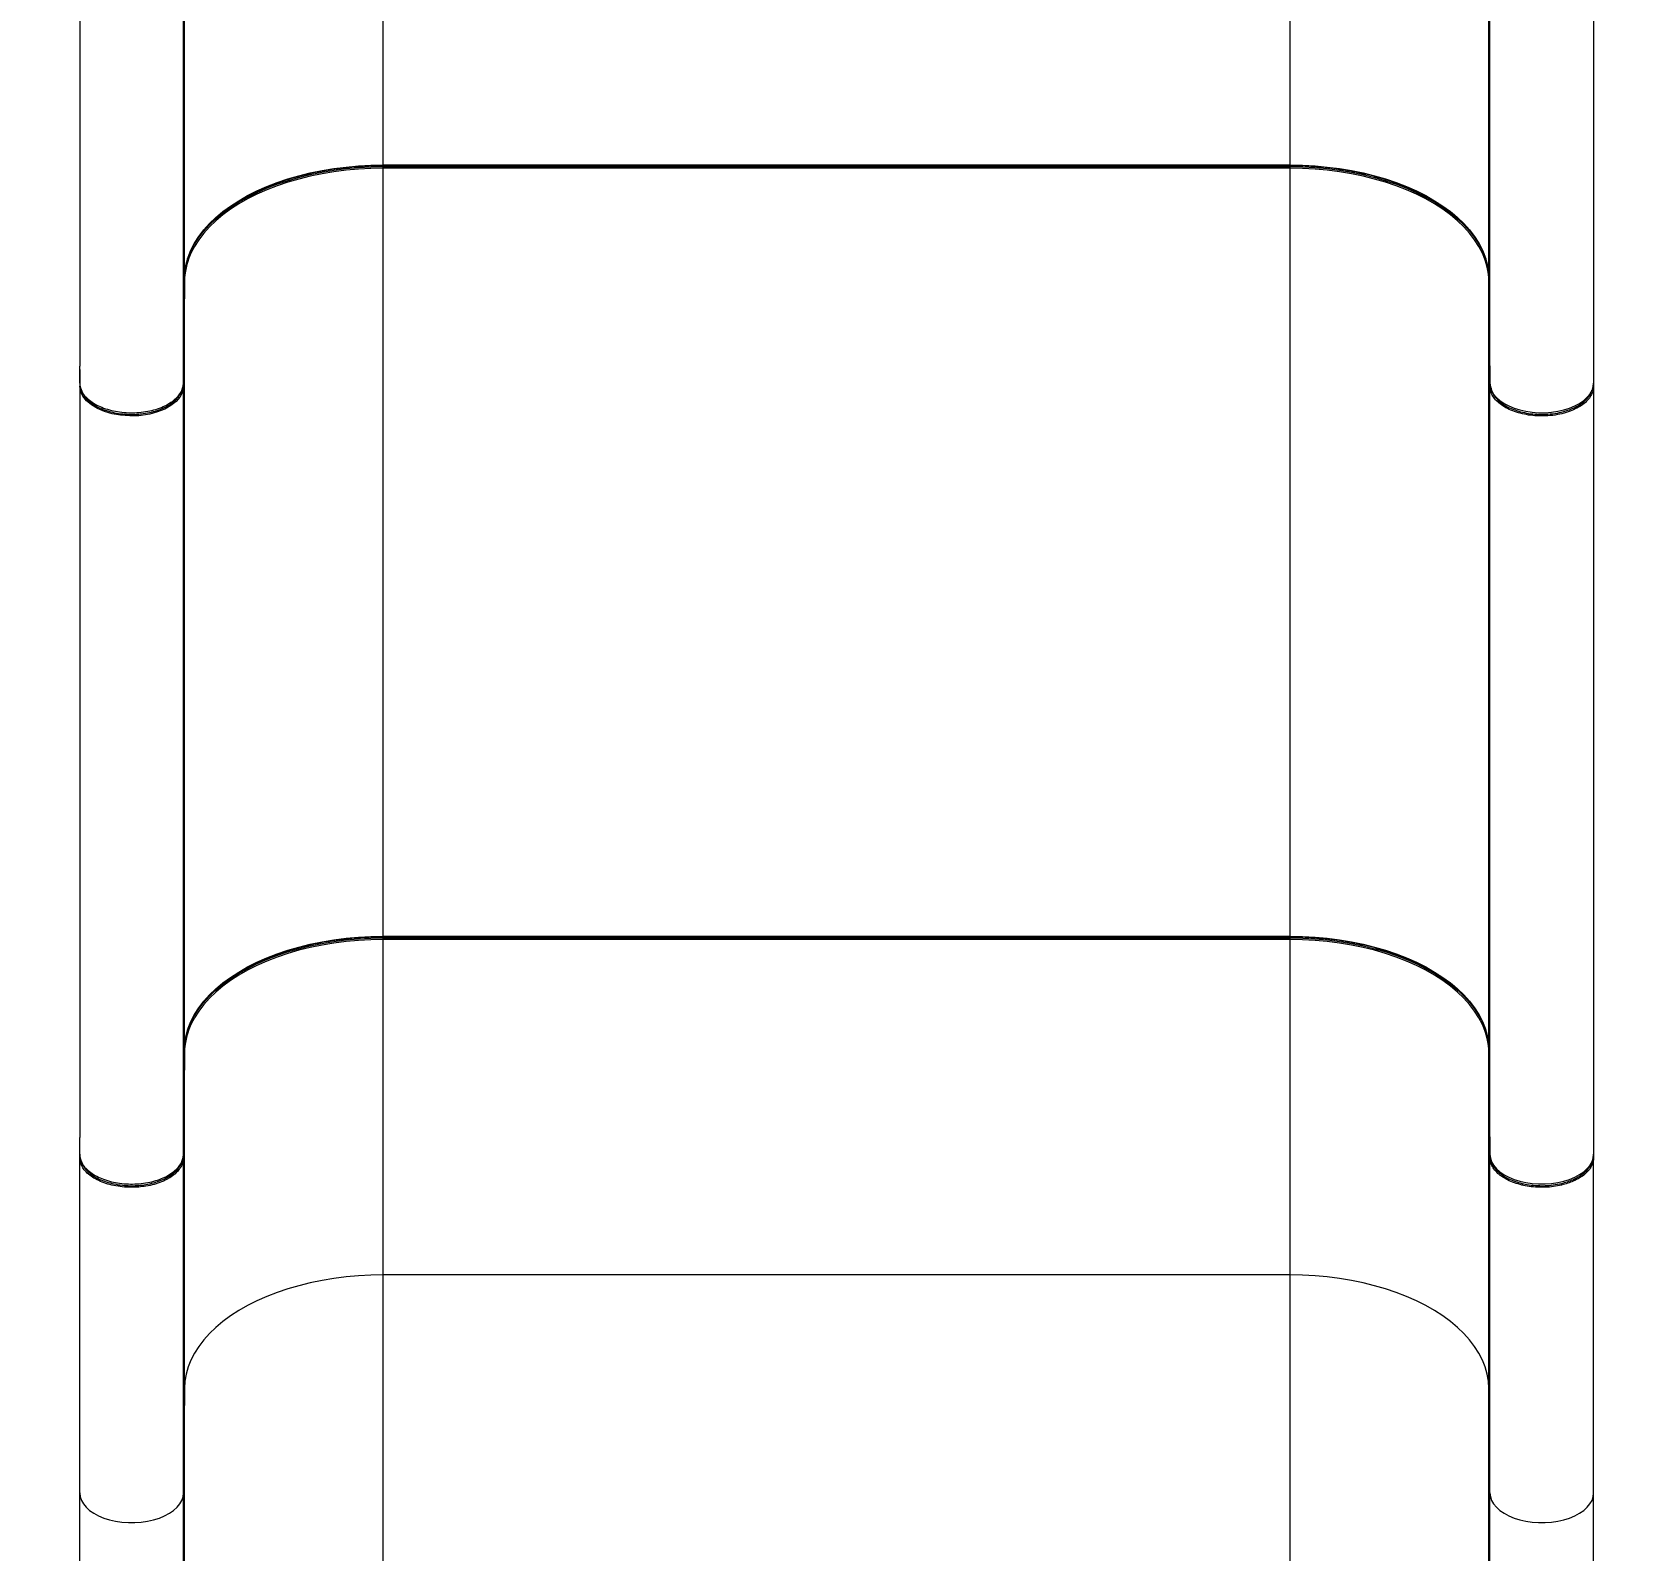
# Model space of a CAD drawing. Header units: millimetres. Extents: x -6600 to 7025, y -6221 to 3623.
# Drawn here: x -2988 to -2251, y -2333 to -1630 of the extents above; entities that cross this region are included whole.
import ezdxf

# ---------------------------------------------------------------- set-up
doc = ezdxf.new("R2010")
doc.units = ezdxf.units.MM
for name, color, linetype in [('DIKOM_ОБЪЕКТ', 7, 'Continuous'), ('DIKOM_РАЗМЕР_ЗОНА', 7, 'Continuous'), ('DIKOM_РАЗМЕР_ОБЪЕКТА', 7, 'Continuous')]:
    doc.layers.add(name, color=color, linetype=linetype)
doc.styles.add('style1', font='arial.ttf', dxfattribs={"width": 0.8})
doc.dimstyles.new('1-50', dxfattribs={"dimtxt": 300, "dimasz": 200, "dimexe": 100, "dimexo": 0, "dimgap": 100, "dimtad": 1, "dimtxsty": 'style1', "dimcen": 200, "dimclrd": 7, "dimclre": 7, "dimclrt": 7, "dimadec": 1, "dimazin": 2, "dimtfac": 1, "dimtmove": 0, "dimatfit": 2, "dimfxl": 0, "dimlwd": 25, "dimlwe": 18, "dimarcsym": 0})

# ---------------------------------------------------------------- blocks, each defined once
blk = doc.blocks.new('*D0')
at = {"layer": 'Defpoints', "color": 0, "transparency": 16777216}
for p in [(5516.1, -353.96), (-3645.09, -372.47), (5516.1, -5541.81)]:
    blk.add_point(p, dxfattribs=at)
at = {"layer": 'DIKOM_РАЗМЕР_ОБЪЕКТА', "color": 7, "lineweight": 18, "transparency": 16777216}
for p, q in [((5516.1, -353.96), (5516.1, -5641.81)), ((-3645.09, -372.47), (-3645.09, -5641.81))]:
    blk.add_line(p, q, dxfattribs=at)
at = {"layer": 'DIKOM_РАЗМЕР_ОБЪЕКТА', "color": 7, "lineweight": 25, "transparency": 16777216}
blk.add_line((-3445.09, -5541.81), (5316.1, -5541.81), dxfattribs=at)
at = {"layer": 'DIKOM_РАЗМЕР_ОБЪЕКТА', "color": 7, "transparency": 16777216}
for points in [[(-3445.09, -5508.48), (-3445.09, -5575.15), (-3645.09, -5541.81)], [(5316.1, -5508.48), (5316.1, -5575.15), (5516.1, -5541.81)]]:
    blk.add_solid(points, dxfattribs=at)
at = {"layer": 'DIKOM_РАЗМЕР_ОБЪЕКТА', "color": 7, "transparency": 16777216, "insert": (935.51, -5288.64), "char_height": 300, "attachment_point": 5, "style": 'style1'}
blk.add_mtext('9150', dxfattribs=at)
blk = doc.blocks.new('*D1')
at = {"layer": 'Defpoints', "color": 0, "transparency": 16777216}
for p in [(3072.19, 2122.93), (-5486.8, -2868.46), (-2902.59, -2868.46)]:
    blk.add_point(p, dxfattribs=at)
at = {"layer": 'DIKOM_РАЗМЕР_ОБЪЕКТА', "color": 7, "lineweight": 18, "transparency": 16777216}
for p, q in [((3072.19, 2122.93), (-5586.8, 2122.93)), ((-2902.59, -2868.46), (-5586.8, -2868.46))]:
    blk.add_line(p, q, dxfattribs=at)
at = {"layer": 'DIKOM_РАЗМЕР_ОБЪЕКТА', "color": 7, "lineweight": 25, "transparency": 16777216}
blk.add_line((-5486.8, 1922.93), (-5486.8, -2668.46), dxfattribs=at)
at = {"layer": 'DIKOM_РАЗМЕР_ОБЪЕКТА', "color": 7, "transparency": 16777216}
for points in [[(-5520.13, 1922.93), (-5453.46, 1922.93), (-5486.8, 2122.93)], [(-5520.13, -2668.46), (-5453.46, -2668.46), (-5486.8, -2868.46)]]:
    blk.add_solid(points, dxfattribs=at)
at = {"layer": 'DIKOM_РАЗМЕР_ОБЪЕКТА', "color": 7, "transparency": 16777216, "insert": (-5739.97, -512.1), "char_height": 300, "attachment_point": 5, "rotation": 90, "style": 'style1'}
blk.add_mtext('4950', dxfattribs=at)
blk = doc.blocks.new('*D2')
at = {"layer": 'Defpoints', "color": 0, "transparency": 16777216}
for p in [(2016.74, 3622.93), (-6150.41, -4868.46), (-3431.09, -4868.46)]:
    blk.add_point(p, dxfattribs=at)
at = {"layer": 'DIKOM_РАЗМЕР_ЗОНА', "color": 7, "lineweight": 18, "transparency": 16777216}
for p, q in [((2016.74, 3622.93), (-6250.41, 3622.93)), ((-3431.09, -4868.46), (-6250.41, -4868.46))]:
    blk.add_line(p, q, dxfattribs=at)
at = {"layer": 'DIKOM_РАЗМЕР_ЗОНА', "color": 7, "lineweight": 25, "transparency": 16777216}
blk.add_line((-6150.41, 3422.93), (-6150.41, -4668.46), dxfattribs=at)
at = {"layer": 'DIKOM_РАЗМЕР_ЗОНА', "color": 7, "transparency": 16777216}
for points in [[(-6183.74, 3422.93), (-6117.07, 3422.93), (-6150.41, 3622.93)], [(-6183.74, -4668.46), (-6117.07, -4668.46), (-6150.41, -4868.46)]]:
    blk.add_solid(points, dxfattribs=at)
at = {"layer": 'DIKOM_РАЗМЕР_ЗОНА', "color": 7, "transparency": 16777216, "insert": (-6403.58, -540.88), "char_height": 300, "attachment_point": 5, "rotation": 90, "style": 'style1'}
blk.add_mtext('8450', dxfattribs=at)
blk = doc.blocks.new('*D3')
at = {"layer": 'Defpoints', "color": 0, "transparency": 16777216}
for p in [(-5145.09, 52.64), (7022.22, -451.03), (7022.22, -6120.91)]:
    blk.add_point(p, dxfattribs=at)
at = {"layer": 'DIKOM_РАЗМЕР_ЗОНА', "color": 7, "lineweight": 18, "transparency": 16777216}
for p, q in [((-5145.09, 52.64), (-5145.09, -6220.91)), ((7022.22, -451.03), (7022.22, -6220.91))]:
    blk.add_line(p, q, dxfattribs=at)
at = {"layer": 'DIKOM_РАЗМЕР_ЗОНА', "color": 7, "lineweight": 25, "transparency": 16777216}
blk.add_line((-4945.09, -6120.91), (6822.22, -6120.91), dxfattribs=at)
at = {"layer": 'DIKOM_РАЗМЕР_ЗОНА', "color": 7, "transparency": 16777216}
for points in [[(-4945.09, -6087.57), (-4945.09, -6154.24), (-5145.09, -6120.91)], [(6822.22, -6087.57), (6822.22, -6154.24), (7022.22, -6120.91)]]:
    blk.add_solid(points, dxfattribs=at)
at = {"layer": 'DIKOM_РАЗМЕР_ЗОНА', "color": 7, "transparency": 16777216, "insert": (938.57, -5867.73), "char_height": 300, "attachment_point": 5, "style": 'style1'}
blk.add_mtext('12150', dxfattribs=at)

msp = doc.modelspace()

# ---------------------------------------------------------------- linework, layer by layer
at = {"layer": 'DIKOM_ОБЪЕКТ', "color": 7, "linetype": 'Continuous', "lineweight": 15}
for p, q in [((-2825.309, -1692.04), (-2825.309, -1336.397)), ((-2405.312, -1692.04), (-2405.312, -1336.397)), ((-2917.307, -1744.495), (-2917.307, -1411.625)), ((-2313.314, -1744.495), (-2313.314, -1411.625)), ((-2965.81, -1437.346), (-2965.81, -1785.147)), ((-2917.81, -1792.99), (-2917.81, -1437.346)), ((-2312.81, -1792.99), (-2312.81, -1437.346)), ((-2264.81, -1437.346), (-2264.81, -1785.147)), ((-2825.309, -1692.04), (-2405.312, -1692.04)), ((-2825.309, -1692.04), (-2825.309, -1692.254)), ((-2825.309, -1692.254), (-2405.312, -1692.254)), ((-2825.309, -1692.8), (-2825.309, -1692.254)), ((-2825.309, -1693.547), (-2825.309, -1692.8)), ((-2825.309, -1692.8), (-2405.312, -1692.8)), ((-2825.309, -2049.191), (-2825.309, -1693.547)), ((-2405.312, -1693.547), (-2825.309, -1693.547)), ((-2405.312, -1692.04), (-2405.312, -1692.254)), ((-2405.312, -1692.254), (-2405.312, -1692.8)), ((-2405.312, -1693.547), (-2405.312, -1692.8)), ((-2405.312, -2049.191), (-2405.312, -1693.547)), ((-2917.307, -1746.002), (-2917.81, -1794.497)), ((-2917.307, -1746.002), (-2917.31, -1745.94)), ((-2917.307, -2101.646), (-2917.307, -1746.002)), ((-2313.314, -1744.495), (-2312.81, -1792.99)), ((-2312.81, -1794.497), (-2313.314, -1746.002)), ((-2313.314, -2101.646), (-2313.314, -1746.002)), ((-2965.81, -1792.99), (-2965.81, -1785.147)), ((-2965.81, -1786.785), (-2965.81, -1794.497)), ((-2264.81, -1785.147), (-2264.81, -1792.99)), ((-2264.81, -1786.785), (-2264.81, -1794.497)), ((-2965.81, -1794.497), (-2965.81, -2142.297)), ((-2917.81, -1794.497), (-2917.827, -1794.727)), ((-2917.81, -1793.005), (-2917.81, -1792.99)), ((-2917.81, -2150.14), (-2917.81, -1794.497)), ((-2312.81, -1793.016), (-2312.81, -1793.018)), ((-2312.81, -2150.14), (-2312.81, -1794.497)), ((-2264.81, -1794.497), (-2264.81, -2142.297)), ((-2825.309, -2049.191), (-2405.312, -2049.191)), ((-2825.309, -2049.191), (-2825.309, -2049.404)), ((-2825.309, -2049.404), (-2405.312, -2049.404)), ((-2825.309, -2049.404), (-2825.309, -2049.95)), ((-2405.312, -2049.191), (-2405.312, -2049.404)), ((-2405.312, -2049.95), (-2405.312, -2049.404)), ((-2825.309, -2050.698), (-2825.309, -2049.95)), ((-2825.309, -2049.95), (-2405.312, -2049.95)), ((-2825.309, -2205.997), (-2825.309, -2050.698)), ((-2405.312, -2050.698), (-2825.309, -2050.698)), ((-2405.312, -2050.698), (-2405.312, -2049.95)), ((-2405.312, -2205.997), (-2405.312, -2050.698)), ((-2917.307, -2103.153), (-2917.81, -2151.647)), ((-2917.307, -2103.153), (-2917.31, -2103.09)), ((-2917.307, -2258.452), (-2917.307, -2103.153)), ((-2313.314, -2101.646), (-2312.81, -2150.14)), ((-2312.81, -2151.647), (-2313.314, -2103.153)), ((-2313.314, -2258.452), (-2313.314, -2103.153)), ((-2965.81, -2150.14), (-2965.81, -2142.297)), ((-2965.81, -2151.647), (-2965.81, -2143.935)), ((-2264.81, -2142.297), (-2264.81, -2150.14)), ((-2264.81, -2143.935), (-2264.81, -2151.647)), ((-2965.81, -2306.947), (-2965.81, -2151.647)), ((-2917.81, -2150.155), (-2917.81, -2150.14)), ((-2917.81, -2306.947), (-2917.81, -2151.647)), ((-2312.81, -2150.166), (-2312.81, -2150.168)), ((-2312.81, -2306.947), (-2312.81, -2151.647)), ((-2264.81, -2151.647), (-2264.828, -2151.925)), ((-2264.81, -2306.947), (-2264.81, -2151.647)), ((-2288.81, -2165.413), (-2288.81, -2164.666)), ((-2405.312, -2205.997), (-2825.309, -2205.997)), ((-2825.309, -2479.02), (-2825.309, -2205.997)), ((-2405.312, -2479.02), (-2405.312, -2205.997)), ((-2917.307, -2258.452), (-2917.81, -2306.947)), ((-2917.307, -2479.02), (-2917.307, -2258.452)), ((-2312.81, -2306.947), (-2313.314, -2258.452)), ((-2313.314, -2479.02), (-2313.314, -2258.452)), ((-2965.81, -2479.02), (-2965.81, -2306.947)), ((-2917.81, -2479.02), (-2917.81, -2306.947)), ((-2312.81, -2479.02), (-2312.81, -2306.947)), ((-2264.81, -2479.02), (-2264.81, -2306.947))]:
    msp.add_line(p, q, dxfattribs=at)
at = {"layer": 'DIKOM_ОБЪЕКТ', "color": 7, "linetype": 'Continuous', "lineweight": 15, "flags": 128}
for points in [[(-2915.928, -1735.702), (-2915.875, -1735.546), (-2914.586, -1732.316), (-2912.948, -1729.139), (-2910.966, -1726.027), (-2908.649, -1722.993), (-2906.005, -1720.047), (-2903.045, -1717.202), (-2899.781, -1714.469), (-2896.225, -1711.858), (-2892.392, -1709.38), (-2888.295, -1707.044), (-2883.952, -1704.86), (-2879.379, -1702.836), (-2874.595, -1700.98), (-2869.617, -1699.3), (-2864.466, -1697.801), (-2859.161, -1696.49), (-2853.724, -1695.372), (-2848.176, -1694.451), (-2842.538, -1693.731), (-2836.833, -1693.214), (-2831.082, -1692.904), (-2825.309, -1692.8)], [(-2825.309, -1693.547), (-2831.064, -1693.651), (-2836.796, -1693.96), (-2842.483, -1694.475), (-2848.103, -1695.193), (-2853.634, -1696.111), (-2859.054, -1697.225), (-2864.342, -1698.532), (-2869.477, -1700.026), (-2874.438, -1701.702), (-2879.208, -1703.552), (-2883.766, -1705.569), (-2888.095, -1707.746), (-2892.179, -1710.075), (-2896, -1712.545), (-2899.545, -1715.147), (-2902.799, -1717.872), (-2905.749, -1720.708), (-2908.384, -1723.644), (-2910.694, -1726.669), (-2912.67, -1729.771), (-2914.303, -1732.938), (-2914.641, -1733.701)], [(-2899.697, -1713.76), (-2899.545, -1713.64), (-2896, -1711.038), (-2892.179, -1708.568), (-2888.095, -1706.239), (-2883.766, -1704.062), (-2879.208, -1702.045), (-2874.438, -1700.195), (-2869.477, -1698.519), (-2864.342, -1697.025), (-2859.054, -1695.718), (-2853.634, -1694.604), (-2848.103, -1693.686), (-2842.483, -1692.968), (-2836.796, -1692.453), (-2831.064, -1692.144), (-2825.309, -1692.04)], [(-2405.312, -1692.04), (-2399.557, -1692.144), (-2393.825, -1692.453), (-2388.138, -1692.968), (-2382.517, -1693.686), (-2376.987, -1694.604), (-2371.567, -1695.718), (-2366.279, -1697.025), (-2361.144, -1698.519), (-2356.183, -1700.195), (-2351.413, -1702.045), (-2346.855, -1704.062), (-2342.526, -1706.239), (-2338.442, -1708.568), (-2334.621, -1711.038), (-2331.076, -1713.64), (-2329.205, -1715.162)], [(-2405.312, -1692.8), (-2399.539, -1692.904), (-2393.788, -1693.214), (-2388.083, -1693.731), (-2382.445, -1694.451), (-2376.897, -1695.372), (-2371.459, -1696.49), (-2366.155, -1697.801), (-2361.004, -1699.3), (-2356.026, -1700.98), (-2351.242, -1702.836), (-2346.669, -1704.86), (-2342.326, -1707.044), (-2338.229, -1709.38), (-2334.396, -1711.858), (-2330.84, -1714.469), (-2327.576, -1717.202), (-2324.616, -1720.047), (-2321.972, -1722.993), (-2319.655, -1726.027), (-2317.673, -1729.139), (-2316.035, -1732.316), (-2314.746, -1735.546), (-2314.693, -1735.702)], [(-2316.327, -1732.917), (-2317.951, -1729.771), (-2319.927, -1726.669), (-2322.237, -1723.644), (-2324.872, -1720.708), (-2327.822, -1717.872), (-2331.076, -1715.147), (-2334.621, -1712.545), (-2338.442, -1710.075), (-2342.526, -1707.746), (-2346.855, -1705.569), (-2351.413, -1703.552), (-2356.183, -1701.702), (-2361.144, -1700.026), (-2366.279, -1698.532), (-2371.567, -1697.225), (-2376.987, -1696.111), (-2382.517, -1695.193), (-2388.138, -1694.475), (-2393.825, -1693.96), (-2399.557, -1693.651), (-2405.312, -1693.547)], [(-2917.307, -1744.495), (-2917.093, -1741.195), (-2916.519, -1737.909), (-2915.588, -1734.65), (-2914.303, -1731.431), (-2912.67, -1728.264), (-2910.694, -1725.162), (-2908.384, -1722.137), (-2905.749, -1719.201), (-2902.799, -1716.365), (-2899.697, -1713.76)], [(-2329.205, -1715.162), (-2327.822, -1716.365), (-2324.872, -1719.201), (-2322.237, -1722.137), (-2319.927, -1725.162), (-2317.951, -1728.264), (-2316.318, -1731.431), (-2315.033, -1734.65), (-2314.102, -1737.909), (-2313.528, -1741.195), (-2313.314, -1744.495)], [(-2917.81, -1792.99), (-2917.805, -1792.416), (-2917.781, -1790.122), (-2917.685, -1780.945), (-2917.307, -1744.495)], [(-2313.314, -1746.002), (-2313.309, -1745.922), (-2313.299, -1745.865)], [(-2917.827, -1794.727), (-2917.891, -1795.624), (-2918.414, -1797.565), (-2919.44, -1799.483), (-2921.187, -1801.539), (-2923.578, -1803.449), (-2926.413, -1805.057), (-2929.772, -1806.407), (-2933.375, -1807.384), (-2937.323, -1808.021), (-2938.386, -1808.123), (-2942.599, -1808.255), (-2946.923, -1807.948), (-2950.733, -1807.276), (-2954.396, -1806.219), (-2957.605, -1804.862), (-2960.451, -1803.168), (-2962.696, -1801.279), (-2964.404, -1799.14), (-2965.446, -1796.889), (-2965.81, -1794.497), (-2965.81, -1794.497)], [(-2312.81, -1793.016), (-2312.616, -1794.74), (-2312.046, -1796.436), (-2311.111, -1798.078), (-2309.824, -1799.641), (-2308.206, -1801.098), (-2306.282, -1802.427), (-2304.084, -1803.608), (-2301.645, -1804.622), (-2299.003, -1805.453), (-2296.201, -1806.087), (-2293.283, -1806.515), (-2290.294, -1806.729), (-2287.282, -1806.728), (-2284.294, -1806.51), (-2281.377, -1806.079), (-2278.577, -1805.442), (-2275.939, -1804.608), (-2273.503, -1803.592), (-2271.308, -1802.409), (-2269.389, -1801.077), (-2267.776, -1799.618), (-2266.494, -1798.055), (-2265.564, -1796.411), (-2264.999, -1794.714), (-2264.81, -1792.99)], [(-2899.697, -2070.91), (-2899.545, -2070.791), (-2896, -2068.188), (-2892.179, -2065.718), (-2888.095, -2063.39), (-2883.766, -2061.213), (-2879.208, -2059.195), (-2874.438, -2057.345), (-2869.477, -2055.67), (-2864.342, -2054.176), (-2859.054, -2052.869), (-2853.634, -2051.754), (-2848.103, -2050.836), (-2842.483, -2050.118), (-2836.796, -2049.604), (-2831.064, -2049.294), (-2825.309, -2049.191)], [(-2405.312, -2049.191), (-2399.557, -2049.294), (-2393.825, -2049.604), (-2388.138, -2050.118), (-2382.517, -2050.836), (-2376.987, -2051.754), (-2371.567, -2052.869), (-2366.279, -2054.176), (-2361.144, -2055.67), (-2356.183, -2057.345), (-2351.413, -2059.195), (-2346.855, -2061.213), (-2342.526, -2063.39), (-2338.442, -2065.718), (-2334.621, -2068.188), (-2331.076, -2070.791), (-2329.205, -2072.312)], [(-2915.928, -2092.852), (-2915.875, -2092.696), (-2914.586, -2089.466), (-2912.948, -2086.289), (-2910.966, -2083.178), (-2908.649, -2080.143), (-2906.005, -2077.197), (-2903.045, -2074.352), (-2899.781, -2071.619), (-2896.225, -2069.008), (-2892.392, -2066.53), (-2888.295, -2064.195), (-2883.952, -2062.011), (-2879.379, -2059.986), (-2874.595, -2058.131), (-2869.617, -2056.45), (-2864.466, -2054.951), (-2859.161, -2053.64), (-2853.724, -2052.522), (-2848.176, -2051.601), (-2842.538, -2050.881), (-2836.833, -2050.365), (-2831.082, -2050.054), (-2825.309, -2049.95)], [(-2825.309, -2050.698), (-2831.064, -2050.801), (-2836.796, -2051.111), (-2842.483, -2051.625), (-2848.103, -2052.343), (-2853.634, -2053.261), (-2859.054, -2054.376), (-2864.342, -2055.682), (-2869.477, -2057.176), (-2874.438, -2058.852), (-2879.208, -2060.702), (-2883.766, -2062.719), (-2888.095, -2064.897), (-2892.179, -2067.225), (-2896, -2069.695), (-2899.545, -2072.298), (-2902.799, -2075.022), (-2905.749, -2077.858), (-2908.384, -2080.794), (-2910.694, -2083.819), (-2912.67, -2086.921), (-2914.303, -2090.088), (-2914.641, -2090.852)], [(-2405.312, -2049.95), (-2399.539, -2050.054), (-2393.788, -2050.365), (-2388.083, -2050.881), (-2382.445, -2051.601), (-2376.897, -2052.522), (-2371.459, -2053.64), (-2366.155, -2054.951), (-2361.004, -2056.45), (-2356.026, -2058.131), (-2351.242, -2059.986), (-2346.669, -2062.011), (-2342.326, -2064.195), (-2338.229, -2066.53), (-2334.396, -2069.008), (-2330.84, -2071.619), (-2327.576, -2074.352), (-2324.616, -2077.197), (-2321.972, -2080.143), (-2319.655, -2083.178), (-2317.673, -2086.289), (-2316.035, -2089.466), (-2314.746, -2092.696), (-2314.693, -2092.852)], [(-2316.327, -2090.068), (-2317.951, -2086.921), (-2319.927, -2083.819), (-2322.237, -2080.794), (-2324.872, -2077.858), (-2327.822, -2075.022), (-2331.076, -2072.298), (-2334.621, -2069.695), (-2338.442, -2067.225), (-2342.526, -2064.897), (-2346.855, -2062.719), (-2351.413, -2060.702), (-2356.183, -2058.852), (-2361.144, -2057.176), (-2366.279, -2055.682), (-2371.567, -2054.376), (-2376.987, -2053.261), (-2382.517, -2052.343), (-2388.138, -2051.625), (-2393.825, -2051.111), (-2399.557, -2050.801), (-2405.312, -2050.698)], [(-2917.307, -2101.646), (-2917.093, -2098.346), (-2916.519, -2095.059), (-2915.588, -2091.8), (-2914.303, -2088.581), (-2912.67, -2085.414), (-2910.694, -2082.312), (-2908.384, -2079.287), (-2905.749, -2076.351), (-2902.799, -2073.515), (-2899.697, -2070.91)], [(-2329.205, -2072.312), (-2327.822, -2073.515), (-2324.872, -2076.351), (-2322.237, -2079.287), (-2319.927, -2082.312), (-2317.951, -2085.414), (-2316.318, -2088.581), (-2315.033, -2091.8), (-2314.102, -2095.059), (-2313.528, -2098.346), (-2313.314, -2101.646)], [(-2917.81, -2150.14), (-2917.805, -2149.566), (-2917.781, -2147.272), (-2917.685, -2138.095), (-2917.307, -2101.646)], [(-2313.314, -2103.153), (-2313.309, -2103.072), (-2313.299, -2103.015)], [(-2312.81, -2150.166), (-2312.616, -2151.89), (-2312.046, -2153.587), (-2311.111, -2155.229), (-2309.824, -2156.791), (-2308.206, -2158.248), (-2306.282, -2159.578), (-2304.084, -2160.759), (-2301.645, -2161.772), (-2299.003, -2162.603), (-2296.201, -2163.237), (-2293.283, -2163.665), (-2290.294, -2163.88), (-2287.282, -2163.878), (-2284.294, -2163.66), (-2281.377, -2163.229), (-2278.577, -2162.592), (-2275.939, -2161.759), (-2273.503, -2160.742), (-2271.308, -2159.559), (-2269.389, -2158.227), (-2267.776, -2156.768), (-2266.494, -2155.205), (-2265.564, -2153.562), (-2264.999, -2151.865), (-2264.81, -2150.14)], [(-2825.309, -2205.997), (-2831.064, -2206.101), (-2836.796, -2206.41), (-2842.483, -2206.925), (-2848.103, -2207.643), (-2853.634, -2208.561), (-2859.054, -2209.675), (-2864.342, -2210.982), (-2869.477, -2212.476), (-2874.438, -2214.151), (-2879.208, -2216.002), (-2883.766, -2218.019), (-2888.095, -2220.196), (-2892.179, -2222.525), (-2896, -2224.995), (-2899.545, -2227.597), (-2902.799, -2230.322), (-2905.749, -2233.158), (-2908.384, -2236.094), (-2910.694, -2239.119), (-2912.67, -2242.221), (-2914.303, -2245.388), (-2915.588, -2248.607), (-2916.519, -2251.866), (-2917.093, -2255.152), (-2917.307, -2258.452)], [(-2313.314, -2258.452), (-2313.528, -2255.152), (-2314.102, -2251.866), (-2315.033, -2248.607), (-2316.318, -2245.388), (-2317.951, -2242.221), (-2319.927, -2239.119), (-2322.237, -2236.094), (-2324.872, -2233.158), (-2327.822, -2230.322), (-2331.076, -2227.597), (-2334.621, -2224.995), (-2338.442, -2222.525), (-2342.526, -2220.196), (-2346.855, -2218.019), (-2351.413, -2216.002), (-2356.183, -2214.151), (-2361.144, -2212.476), (-2366.279, -2210.982), (-2371.567, -2209.675), (-2376.987, -2208.561), (-2382.517, -2207.643), (-2388.138, -2206.925), (-2393.825, -2206.41), (-2399.557, -2206.101), (-2405.312, -2205.997)], [(-2965.81, -2306.947), (-2965.621, -2308.672), (-2965.056, -2310.37), (-2964.125, -2312.014), (-2962.842, -2313.578), (-2961.227, -2315.038), (-2959.306, -2316.37), (-2957.109, -2317.554), (-2954.67, -2318.57), (-2952.029, -2319.402), (-2949.227, -2320.039), (-2946.308, -2320.469), (-2943.317, -2320.685), (-2940.303, -2320.685), (-2937.313, -2320.469), (-2934.394, -2320.039), (-2931.592, -2319.402), (-2928.951, -2318.57), (-2926.512, -2317.554), (-2924.315, -2316.37), (-2922.394, -2315.038), (-2920.779, -2313.578), (-2919.496, -2312.014), (-2918.564, -2310.37), (-2918, -2308.672), (-2917.81, -2306.947)], [(-2312.81, -2306.947), (-2312.621, -2308.672), (-2312.056, -2310.37), (-2311.125, -2312.014), (-2309.842, -2313.578), (-2308.227, -2315.038), (-2306.306, -2316.37), (-2304.109, -2317.554), (-2301.67, -2318.57), (-2299.029, -2319.402), (-2296.227, -2320.039), (-2293.308, -2320.469), (-2290.317, -2320.685), (-2287.303, -2320.685), (-2284.313, -2320.469), (-2281.394, -2320.039), (-2278.592, -2319.402), (-2275.951, -2318.57), (-2273.512, -2317.554), (-2271.315, -2316.37), (-2269.394, -2315.038), (-2267.779, -2313.578), (-2266.496, -2312.014), (-2265.564, -2310.37), (-2265, -2308.672), (-2264.81, -2306.947)]]:
    msp.add_lwpolyline(points, dxfattribs=at)
at = {"layer": 'DIKOM_ОБЪЕКТ', "color": 7, "linetype": 'Continuous', "lineweight": 15}
for centre, radius, start, end in [((-2885.33, -1746.493), 31.981, 156.422709, 179.120575), ((-2345.64, -1746.558), 32.331, 0.984579, 24.954937), ((-2965.096, -1794.504), 0.714, 143.762026, 179.44701), ((-2265.508, -1794.5), 0.698, 0.263725, 28.939783), ((-2885.331, -2103.643), 31.98, 156.422551, 179.120734), ((-2345.757, -2103.735), 32.448, 1.028376, 24.910912), ((-2965.095, -2151.654), 0.716, 143.801688, 179.417191), ((-2265.506, -2151.65), 0.695, 0.20576, 28.997748), ((-2304.338, -2161.43), 1.444, 148.86215, 178.071828), ((-2295.191, -2164.417), 2.804, 163.711935, 178.938328), ((-2282.425, -2164.416), 2.799, 1.049441, 16.300296)]:
    msp.add_arc(centre, radius, start, end, dxfattribs=at)
for centre in [(-2288.81, -1768.928), (-2288.81, -2126.078)]:
    msp.add_ellipse(centre, major_axis=(22.899, 27.123), ratio=0.2649316, start_param=2.8375256, end_param=2.8393904, dxfattribs=at)
for points, knots in [([(-2899.778, -1713.985), (-2898.802, -1713.236), (-2896.755, -1711.664), (-2893.331, -1709.405), (-2889.59, -1707.188), (-2885.622, -1705.101), (-2881.449, -1703.151), (-2877.082, -1701.343), (-2872.537, -1699.684), (-2867.83, -1698.179), (-2862.976, -1696.835), (-2857.992, -1695.655), (-2852.896, -1694.645), (-2847.705, -1693.806), (-2842.437, -1693.143), (-2837.11, -1692.658), (-2831.837, -1692.358), (-2827.896, -1692.26), (-2825.751, -1692.255), (-2825.309, -1692.254)], [0, 0, 0, 0, 0.0565192, 0.1185982, 0.1806752, 0.2427528, 0.3048321, 0.3669158, 0.429004, 0.491097, 0.5531949, 0.6152973, 0.6774043, 0.7395144, 0.801628, 0.8637437, 0.9258614, 0.9847157, 1, 1, 1, 1]), ([(-2405.312, -1692.254), (-2404.367, -1692.259), (-2401.625, -1692.273), (-2397.092, -1692.436), (-2391.736, -1692.799), (-2386.426, -1693.344), (-2381.181, -1694.066), (-2376.02, -1694.962), (-2370.959, -1696.029), (-2366.017, -1697.264), (-2361.209, -1698.662), (-2356.554, -1700.218), (-2352.067, -1701.928), (-2347.763, -1703.784), (-2343.656, -1705.78), (-2339.763, -1707.91), (-2336.089, -1710.164), (-2332.679, -1712.545), (-2330.361, -1714.292), (-2329.263, -1715.27), (-2329.132, -1715.386)], [0, 0, 0, 0, 0.0315721, 0.0916147, 0.151662, 0.211709, 0.2717527, 0.3317931, 0.3918317, 0.4518646, 0.5118935, 0.5719173, 0.6319352, 0.6919472, 0.7519543, 0.811955, 0.8719509, 0.9319446, 0.9919375, 1, 1, 1, 1]), ([(-2965.81, -1792.99), (-2965.752, -1793.717), (-2965.633, -1795.207), (-2964.644, -1797.424), (-2963.04, -1799.552), (-2960.804, -1801.511), (-2958.055, -1803.212), (-2954.817, -1804.637), (-2951.24, -1805.72), (-2947.362, -1806.45), (-2943.363, -1806.792), (-2939.282, -1806.745), (-2935.31, -1806.309), (-2931.487, -1805.49), (-2927.99, -1804.324), (-2924.855, -1802.825), (-2922.229, -1801.061), (-2920.133, -1799.052), (-2918.757, -1797), (-2917.955, -1794.96), (-2917.859, -1793.661), (-2917.81, -1793.005)], [0, 0, 0, 0, 0.0504772, 0.1034193, 0.1578972, 0.2108405, 0.2653174, 0.3182608, 0.3727386, 0.4256809, 0.4801592, 0.5331016, 0.5875796, 0.6405222, 0.6950004, 0.7479428, 0.8024205, 0.8553632, 0.909842, 0.9544673, 1, 1, 1, 1]), ([(-2965.227, -1795.821), (-2965.205, -1795.978), (-2965.078, -1796.896), (-2964.201, -1798.524), (-2962.573, -1800.619), (-2960.31, -1802.525), (-2957.527, -1804.181), (-2954.303, -1805.553), (-2950.718, -1806.587), (-2946.808, -1807.283), (-2942.662, -1807.577), (-2939.469, -1807.482), (-2936.413, -1807.189), (-2933.493, -1806.718), (-2929.861, -1805.739), (-2926.575, -1804.417), (-2923.715, -1802.803), (-2921.37, -1800.934), (-2919.709, -1798.964), (-2918.744, -1797.282), (-2918.513, -1796.294), (-2918.434, -1795.954)], [0, 0, 0, 0, 0.0121643, 0.0713444, 0.1305265, 0.1897087, 0.2488924, 0.3080758, 0.367261, 0.426445, 0.4892075, 0.5519691, 0.567739, 0.6269236, 0.6861076, 0.7452908, 0.8044743, 0.8636545, 0.9228345, 0.9734821, 1, 1, 1, 1]), ([(-2312.81, -1792.99), (-2312.81, -1792.992), (-2312.81, -1793), (-2312.81, -1793.008), (-2312.81, -1793.014)], [0, 0, 0, 0, 0.24518034, 1, 1, 1, 1]), ([(-2312.81, -1794.497), (-2312.81, -1794.482), (-2312.808, -1794.375), (-2312.752, -1794.159), (-2312.599, -1794.002), (-2312.518, -1793.917)], [0, 0, 0, 0, 0.070807, 0.5006368, 1, 1, 1, 1]), ([(-2264.81, -1794.497), (-2264.822, -1794.812), (-2264.861, -1795.89), (-2265.373, -1797.74), (-2266.64, -1799.939), (-2268.56, -1802.008), (-2271.032, -1803.841), (-2274.035, -1805.429), (-2277.544, -1806.734), (-2281.581, -1807.708), (-2285.815, -1808.23), (-2290.021, -1808.309), (-2294.004, -1808.005), (-2297.889, -1807.31), (-2301.494, -1806.262), (-2304.772, -1804.864), (-2307.567, -1803.19), (-2309.857, -1801.251), (-2311.523, -1799.131), (-2312.606, -1796.853), (-2312.742, -1795.29), (-2312.81, -1794.497)], [0, 0, 0, 0, 0.0218824, 0.0748089, 0.1292702, 0.1821976, 0.236659, 0.2895867, 0.3440483, 0.4025071, 0.463058, 0.5154963, 0.5694271, 0.6223542, 0.6768156, 0.7297425, 0.784205, 0.8371312, 0.8915929, 0.9450075, 1, 1, 1, 1]), ([(-2312.291, -1795.433), (-2312.258, -1795.704), (-2312.134, -1796.737), (-2311.236, -1798.48), (-2309.611, -1800.578), (-2307.363, -1802.488), (-2304.589, -1804.15), (-2301.373, -1805.528), (-2297.794, -1806.569), (-2293.977, -1807.257), (-2290.025, -1807.559), (-2285.895, -1807.487), (-2281.696, -1806.969), (-2277.72, -1806.019), (-2274.233, -1804.72), (-2271.275, -1803.165), (-2268.814, -1801.345), (-2266.954, -1799.311), (-2265.867, -1797.625), (-2265.628, -1796.618), (-2265.569, -1796.367)], [0, 0, 0, 0, 0.0210374, 0.0802692, 0.1394989, 0.1987279, 0.2579614, 0.3171949, 0.3764297, 0.4356636, 0.4943346, 0.5530046, 0.6186446, 0.6842847, 0.7435172, 0.8027479, 0.8619772, 0.9212064, 0.9804363, 1, 1, 1, 1]), ([(-2899.778, -2071.136), (-2898.802, -2070.386), (-2896.755, -2068.814), (-2893.331, -2066.555), (-2889.59, -2064.338), (-2885.622, -2062.252), (-2881.449, -2060.301), (-2877.082, -2058.493), (-2872.537, -2056.834), (-2867.83, -2055.33), (-2862.976, -2053.985), (-2857.992, -2052.806), (-2852.896, -2051.795), (-2847.705, -2050.957), (-2842.437, -2050.294), (-2837.11, -2049.808), (-2831.837, -2049.509), (-2827.896, -2049.411), (-2825.751, -2049.405), (-2825.309, -2049.404)], [0, 0, 0, 0, 0.0565196, 0.1185982, 0.1806752, 0.2427526, 0.3048328, 0.366916, 0.429004, 0.491097, 0.5531952, 0.6152974, 0.6774043, 0.7395144, 0.801628, 0.8637437, 0.9258614, 0.9847157, 1, 1, 1, 1]), ([(-2405.312, -2049.404), (-2404.367, -2049.409), (-2401.625, -2049.424), (-2397.092, -2049.586), (-2391.736, -2049.949), (-2386.426, -2050.494), (-2381.181, -2051.216), (-2376.02, -2052.112), (-2370.959, -2053.179), (-2366.017, -2054.414), (-2361.21, -2055.812), (-2356.554, -2057.368), (-2352.067, -2059.078), (-2347.763, -2060.934), (-2343.656, -2062.93), (-2339.763, -2065.061), (-2336.089, -2067.314), (-2332.679, -2069.695), (-2330.361, -2071.442), (-2329.263, -2072.42), (-2329.132, -2072.536)], [0, 0, 0, 0, 0.0315721, 0.0916147, 0.1516621, 0.211709, 0.2717526, 0.3317929, 0.3918316, 0.4518648, 0.5118937, 0.5719169, 0.6319352, 0.6919472, 0.7519543, 0.811955, 0.8719511, 0.9319442, 0.9919377, 1, 1, 1, 1]), ([(-2965.81, -2150.14), (-2965.752, -2150.867), (-2965.633, -2152.358), (-2964.644, -2154.575), (-2963.04, -2156.702), (-2960.804, -2158.661), (-2958.055, -2160.362), (-2954.817, -2161.787), (-2951.24, -2162.87), (-2947.362, -2163.6), (-2943.363, -2163.943), (-2939.282, -2163.895), (-2935.31, -2163.46), (-2931.487, -2162.64), (-2927.99, -2161.474), (-2924.855, -2159.975), (-2922.229, -2158.211), (-2920.133, -2156.202), (-2918.757, -2154.151), (-2917.955, -2152.11), (-2917.859, -2150.811), (-2917.81, -2150.155)], [0, 0, 0, 0, 0.0504757, 0.1034179, 0.1578964, 0.2108392, 0.2653168, 0.3182597, 0.3727376, 0.4256804, 0.4801587, 0.5331011, 0.5875791, 0.6405219, 0.6949997, 0.7479421, 0.802421, 0.8553631, 0.9098419, 0.9544672, 1, 1, 1, 1]), ([(-2917.81, -2151.647), (-2917.856, -2152.285), (-2917.947, -2153.561), (-2918.712, -2155.571), (-2920.065, -2157.623), (-2922.119, -2159.634), (-2924.741, -2161.414), (-2927.837, -2162.923), (-2931.339, -2164.104), (-2934.92, -2164.893), (-2938.443, -2165.322), (-2941.796, -2165.457), (-2945.376, -2165.317), (-2949.101, -2164.829), (-2952.859, -2163.943), (-2956.297, -2162.702), (-2959.332, -2161.152), (-2961.859, -2159.329), (-2963.747, -2157.376), (-2964.997, -2155.372), (-2965.694, -2153.478), (-2965.774, -2152.224), (-2965.81, -2151.647)], [0, 0, 0, 0, 0.0442676, 0.0885356, 0.142222, 0.1959081, 0.2495944, 0.3032803, 0.3569669, 0.4106525, 0.4553265, 0.5000002, 0.5441052, 0.5977916, 0.6514777, 0.7051639, 0.7588498, 0.8125356, 0.8662221, 0.9130916, 0.9599612, 1, 1, 1, 1]), ([(-2965.337, -2152.715), (-2965.335, -2152.735), (-2965.262, -2153.421), (-2964.688, -2154.745), (-2963.488, -2156.727), (-2961.612, -2158.655), (-2959.119, -2160.457), (-2956.12, -2161.987), (-2952.724, -2163.214), (-2949.012, -2164.089), (-2945.332, -2164.571), (-2941.796, -2164.709), (-2938.485, -2164.576), (-2935.004, -2164.152), (-2931.467, -2163.373), (-2928.008, -2162.206), (-2924.948, -2160.715), (-2922.362, -2158.957), (-2920.322, -2156.971), (-2919.024, -2154.942), (-2918.397, -2153.525), (-2918.319, -2152.841), (-2918.313, -2152.786)], [0, 0, 0, 0, 0.0015056, 0.0523954, 0.1032853, 0.1615747, 0.2198644, 0.2781548, 0.3364459, 0.3947394, 0.4530324, 0.5009254, 0.5494295, 0.5979344, 0.6562279, 0.7145211, 0.7728154, 0.83111, 0.8894013, 0.9476929, 0.9957649, 1, 1, 1, 1]), ([(-2312.81, -2150.14), (-2312.81, -2150.142), (-2312.81, -2150.15), (-2312.81, -2150.158), (-2312.81, -2150.164)], [0, 0, 0, 0, 0.2456252, 1, 1, 1, 1]), ([(-2312.81, -2151.647), (-2312.81, -2151.632), (-2312.808, -2151.525), (-2312.752, -2151.309), (-2312.599, -2151.152), (-2312.518, -2151.067)], [0, 0, 0, 0, 0.0708044, 0.5006186, 1, 1, 1, 1]), ([(-2305.781, -2161.381), (-2306.129, -2161.174), (-2307.378, -2160.429), (-2309.254, -2158.974), (-2311.097, -2156.93), (-2312.336, -2154.686), (-2312.778, -2152.892), (-2312.805, -2151.869), (-2312.81, -2151.647)], [0, 0, 0, 0, 0.0799003, 0.2870928, 0.5000281, 0.7158863, 0.9382616, 1, 1, 1, 1]), ([(-2264.828, -2151.925), (-2264.838, -2152.157), (-2264.88, -2153.15), (-2265.388, -2154.917), (-2266.695, -2157.178), (-2268.677, -2159.265), (-2271.223, -2161.106), (-2273.957, -2162.521), (-2276.791, -2163.62), (-2278.676, -2164.115), (-2279.626, -2164.365)], [0, 0, 0, 0, 0.04358725, 0.18716803, 0.33491688, 0.49121425, 0.63175954, 0.77619786, 0.88715835, 1, 1, 1, 1]), ([(-2312.066, -2153.514), (-2312.028, -2153.691), (-2311.827, -2154.642), (-2310.807, -2156.264), (-2309.02, -2158.295), (-2307.164, -2159.736), (-2305.917, -2160.478), (-2305.574, -2160.683)], [0, 0, 0, 0, 0.06497853, 0.34986785, 0.62297485, 0.89608491, 1, 1, 1, 1]), ([(-2279.738, -2163.631), (-2278.807, -2163.386), (-2276.946, -2162.896), (-2274.158, -2161.818), (-2271.455, -2160.419), (-2268.922, -2158.603), (-2267.007, -2156.539), (-2265.877, -2154.794), (-2265.633, -2153.779), (-2265.571, -2153.521)], [0, 0, 0, 0, 0.1300644, 0.2601275, 0.4257549, 0.5913811, 0.7730597, 0.942362, 1, 1, 1, 1]), ([(-2297.995, -2164.365), (-2299.173, -2164.047), (-2301.563, -2163.402), (-2304.094, -2162.311), (-2305.419, -2161.58), (-2305.781, -2161.381)], [0, 0, 0, 0, 0.4143568, 0.8402042, 1, 1, 1, 1]), ([(-2305.574, -2160.683), (-2305.217, -2160.88), (-2303.933, -2161.587), (-2301.438, -2162.668), (-2299.079, -2163.307), (-2297.883, -2163.631)], [0, 0, 0, 0, 0.1598214, 0.5741646, 1, 1, 1, 1]), ([(-2288.81, -2165.413), (-2290.112, -2165.378), (-2292.75, -2165.306), (-2295.816, -2164.854), (-2297.528, -2164.47), (-2297.995, -2164.365)], [0, 0, 0, 0, 0.4143658, 0.840208, 1, 1, 1, 1]), ([(-2297.883, -2163.631), (-2297.421, -2163.734), (-2295.764, -2164.106), (-2292.738, -2164.557), (-2290.131, -2164.629), (-2288.81, -2164.666)], [0, 0, 0, 0, 0.1598339, 0.5741741, 1, 1, 1, 1]), ([(-2288.81, -2164.666), (-2288.315, -2164.66), (-2286.536, -2164.64), (-2283.441, -2164.392), (-2280.983, -2163.887), (-2279.738, -2163.631)], [0, 0, 0, 0, 0.159821, 0.5741674, 1, 1, 1, 1]), ([(-2279.626, -2164.365), (-2280.852, -2164.618), (-2283.338, -2165.132), (-2286.472, -2165.386), (-2288.309, -2165.407), (-2288.81, -2165.413)], [0, 0, 0, 0, 0.4143595, 0.8402162, 1, 1, 1, 1])]:
    msp.add_open_spline(points, degree=3, knots=knots, dxfattribs=at)

# ---------------------------------------------------------------- dimensions: what is measured, and where the dimension line sits
at = {"layer": 'DIKOM_РАЗМЕР_ЗОНА'}
dim = msp.add_linear_dim(base=(-6150.408, -4868.463), p1=(2016.737, 3622.925), p2=(-3431.086, -4868.463), angle=90, text='8450', dimstyle='1-50', dxfattribs=at)
dim.commit()
dim.dimension.update_dxf_attribs({"geometry": '*D2', "text_midpoint": (-6150.408, -540.877), "dimtype": 160})
dim = msp.add_linear_dim(base=(7022.219, -6120.906), p1=(-5145.086, 52.645), p2=(7022.219, -451.033), text='12150', dimstyle='1-50', dxfattribs=at)
dim.commit()
dim.dimension.update_dxf_attribs({"geometry": '*D3', "text_midpoint": (938.567, -6120.906), "dimtype": 160})
at = {"layer": 'DIKOM_РАЗМЕР_ОБЪЕКТА'}
dim = msp.add_linear_dim(base=(-5486.798, -2868.463), p1=(3072.189, 2122.925), p2=(-2902.586, -2868.463), angle=90, text='4950', dimstyle='1-50', dxfattribs=at)
dim.commit()
dim.dimension.update_dxf_attribs({"geometry": '*D1', "text_midpoint": (-5486.798, -512.097), "dimtype": 160})
dim = msp.add_linear_dim(base=(5516.104, -5541.815), p1=(-3645.086, -372.472), p2=(5516.104, -353.956), text='9150', dimstyle='1-50', dxfattribs=at)
dim.commit()
dim.dimension.update_dxf_attribs({"geometry": '*D0', "text_midpoint": (935.509, -5541.815), "dimtype": 160})

doc.saveas('drawing.dxf')
